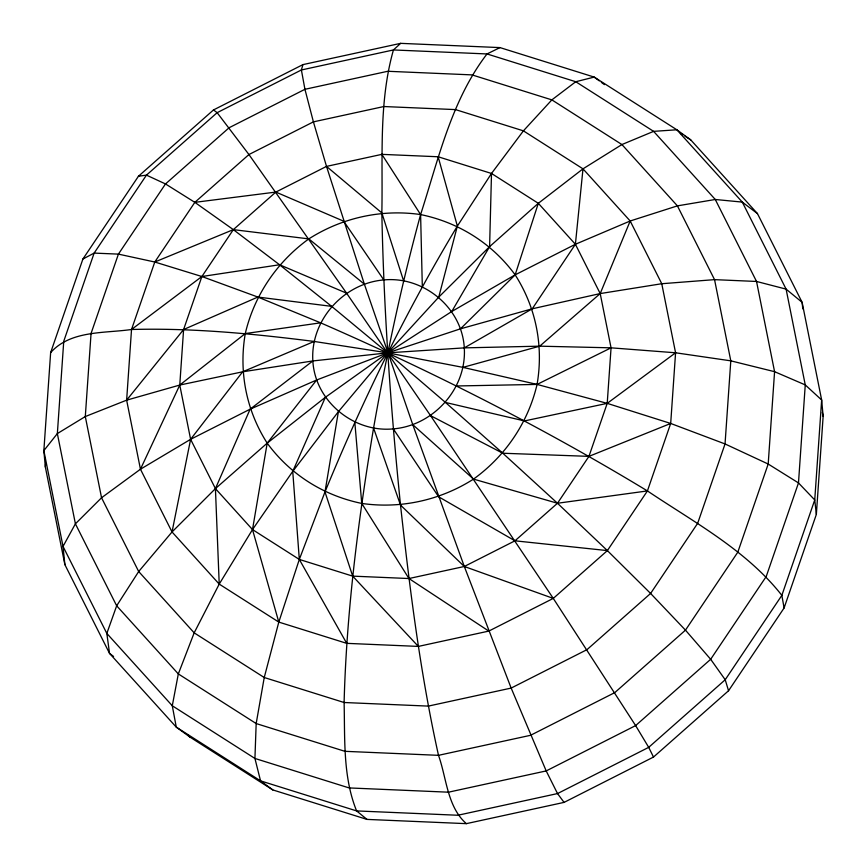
<?xml version="1.0" encoding="UTF-8"?>
<svg xmlns="http://www.w3.org/2000/svg" width="867" height="867" viewBox="0 0 867 867"><rect width="100%" height="100%" fill="white"/><g stroke="black" fill="none" stroke-linecap="round" stroke-linejoin="round"><path stroke-width="1.3" d="M400.641 43.35L393.434 49.95C378.467 102.739 382.997 158.65 381.838 212.903C383.767 310.516 390.659 407.967 400.511 505.082C409.755 588.953 420.224 672.879 438.496 755.33C446.635 778.035 447.166 806.776 466.359 823.65L564.07 802.387L653.501 757.054L728.551 690.75L784.093 607.984L816.356 514.402L823.141 416.377L821.656 400.001L802.116 302.334L757.465 213.607L690.728 139.869L676.845 129.779L594.198 77.087L499.988 47.598L400.641 43.35L302.93 64.613L213.499 109.946L138.449 176.25L82.907 259.016L50.644 352.598L43.859 450.623L45.344 466.999L64.884 564.666L109.535 653.393L176.272 727.131L190.155 737.221L272.802 789.913L367.012 819.402L466.359 823.65M599.303 80.859L594.198 77.087L575.764 81.726L551.856 99.878L523.408 130.852L491.502 173.465L489.606 246.629L451.772 311.502L387.69 352.858L325.363 397.303L267.199 443.145L215.428 488.609L172.034 531.959L138.687 571.526L116.666 605.795L106.825 633.43L109.535 653.393L113.577 656.46M499.988 47.598L487.016 53.949C451.252 100.529 438.334 159.701 420.603 214.561C401.432 284.907 386.248 356.25 373.569 428.038C358.45 518.845 346.562 610.39 344.101 702.508C345.033 738.782 342.736 776.594 356.597 810.916L367.012 819.402M45.344 466.999L45.528 464.3M64.884 564.666L63.02 546.416L43.859 450.623L57.352 433.587L85.302 416.55L126.636 400.164L131.524 329.493L154.781 262.018L194.837 202.347L248.937 154.543L313.41 121.868L383.864 106.533L455.489 109.6L523.408 130.852L582.992 168.848L630.179 220.987L661.759 283.726L675.577 352.782L670.69 423.454L647.421 490.928L607.377 550.599L553.276 598.403L488.804 631.089L418.349 646.414L346.724 643.347L278.806 622.094L219.221 584.098L172.034 531.959L140.454 469.22L126.636 400.164L183.598 329.536L201.881 276.519L233.342 229.636L275.847 192.073L326.512 166.399L381.859 154.359L438.138 156.764L491.502 173.465L538.32 203.311L575.395 244.277L600.202 293.577L611.062 347.83L607.214 403.361L588.942 456.367L557.481 503.25L514.965 540.813L464.311 566.487L408.953 578.538L352.685 576.132L299.321 559.432L252.503 529.574L215.428 488.609L190.61 439.32L179.762 385.056L183.598 329.536L257.867 297.056L331.66 306.365L387.69 352.858L445.475 402.451L502.806 453.235L557.481 503.25L607.377 550.599L650.597 593.451L685.472 630.146L710.669 659.288L725.213 679.75L728.551 690.75M272.802 789.913L260.544 780.864L176.272 727.131L172.284 705.76L178.32 673.919L194.175 632.845L219.221 584.098L252.503 529.574L292.743 471.366L338.39 411.684L387.69 352.858L438.745 297.121L489.606 246.629L538.32 203.311L582.992 168.848L621.921 144.551L653.61 131.361L676.845 129.779L742.304 202.098L786.098 289.123L805.259 384.905L798.485 482.93L766.222 576.522L710.669 659.288L635.63 725.592L546.199 770.926L448.477 792.189L349.13 787.93L254.931 758.452L172.284 705.76L106.825 633.43L63.02 546.416L75.407 523.82L101.547 497.756L140.454 469.22L190.61 439.32L250.108 409.191L312.846 360.943C310.234 320.367 343.581 283.238 383.81 279.933C423.573 276.009 462.068 307.655 464.289 347.873C466.901 388.438 433.554 425.567 393.325 428.883C353.563 432.796 315.068 401.15 312.846 360.943L242.63 371.813L179.762 385.056L126.636 400.164M582.992 168.848L575.395 244.277L532.24 308.804L464.289 347.873L387.69 352.858L312.846 360.943M338.39 411.684L324.984 491.925L299.321 559.432L278.806 622.094L264.24 677.517L256.177 723.555L254.931 758.452L260.544 780.864L356.597 810.916L457.884 815.251L557.524 793.576L648.7 747.354L725.213 679.75L781.85 595.358L814.742 499.945L821.656 400.001L805.259 384.905L774.578 371.683L730.794 360.835L675.577 352.782L611.062 347.83L539.718 346.171L464.289 347.873M172.034 531.959L190.61 439.32L242.63 371.813L314.19 341.446L387.69 352.858L462.945 367.37L537.074 384.417L607.214 403.361L670.69 423.454L725.04 443.947L768.195 464.029L798.485 482.93L814.742 499.945L816.356 514.402M438.745 297.121L457.364 226.07L491.502 173.465M302.93 64.613L301.391 69.978L304.935 89.301L313.41 121.868L326.512 166.399L364.368 284.159L412.768 424.657L464.311 566.487L511.162 688.084L546.199 770.926L557.524 793.576L564.07 802.387M538.32 203.311L515.15 274.85L460.485 328.821L387.69 352.858L316.65 379.995L250.108 409.191L215.428 488.609L219.221 584.098M757.465 213.607L742.304 202.098L715.275 199.486L677.409 205.869L630.179 220.987L600.202 293.577L539.718 346.171L462.945 367.37M438.138 156.764L457.364 226.07C406.233 310.993 362.644 400.272 324.984 491.925L352.685 576.132L418.349 646.414M325.363 397.303L292.743 471.366L299.321 559.432L346.724 643.347M140.454 469.22L179.762 385.056L245.274 333.567L320.606 322.827C432.969 371.835 542.579 427.355 647.421 490.928C694.315 522.422 746.411 550.209 781.85 595.358L784.093 607.984M316.65 379.995L267.199 443.145L252.503 529.574L278.806 622.094M50.644 352.598C70.65 330.164 104.376 333.437 131.524 329.493C192.658 327.856 253.619 333.762 314.19 341.446M131.524 329.493L201.881 276.519L279.542 264.76L346.583 293.176L430.552 415.64L553.276 598.403L635.63 725.592L648.7 747.354L653.501 757.054M675.577 352.782L607.214 403.361L524.481 420.939L445.475 402.451M451.772 311.502L515.15 274.85L575.395 244.277L630.179 220.987M82.907 259.016L94.135 253.099L146.458 175.134L217.151 112.677L301.391 69.978L393.434 49.95L487.016 53.949L575.764 81.726L653.61 131.361L715.275 199.486L756.533 281.461L774.578 371.683L768.195 464.029L737.806 552.181L685.472 630.146L614.79 692.603L530.55 735.303L438.496 755.33L344.914 751.321L256.177 723.555L178.32 673.919L116.666 605.795L75.407 523.82L57.352 433.587L63.746 341.251L94.135 253.099L118.411 254.118L154.781 262.018L201.881 276.519L257.867 297.056L320.606 322.827M611.062 347.83L537.074 384.417L456.53 385.978M154.781 262.018L233.342 229.636L308.825 238.891L364.368 284.159M670.69 423.454L588.942 456.367L502.806 453.235L430.552 415.64M460.485 328.821L532.24 308.804L600.202 293.577L661.759 283.726L714.549 279.64L756.533 281.461L786.098 289.123L802.116 302.334L802.788 308.858M138.449 176.25L146.458 175.134L165.499 183.945L194.837 202.347L233.342 229.636L279.542 264.76L331.66 306.365M647.421 490.928L557.481 503.25L473.523 479.104L412.768 424.657M194.837 202.347L275.847 192.073L343.711 221.204L383.81 279.933M607.377 550.599L514.965 540.813L438.637 496.791L393.325 428.883M553.276 598.403L464.311 566.487L400.511 505.082L373.569 428.038M680.476 133.334L682.752 134.786M685.028 136.238L690.728 139.869M488.804 631.089L408.953 578.538L361.745 503.424L354.82 422.175M601.351 82.365L604.418 84.63M213.499 109.946L217.151 112.677L248.937 154.543L346.583 293.176M326.512 166.399L381.838 212.903L403.567 280.778M188.367 735.238L190.155 737.221M381.859 154.359L420.603 214.561L422.316 286.641M822.349 412.443L823.141 416.377M91.057 333.448L85.302 416.55L101.547 497.756L138.687 571.526L194.175 632.845L264.24 677.517L344.101 702.508L428.32 706.106L511.162 688.084L586.981 649.654L650.597 593.451L697.686 523.278L725.04 443.947L730.794 360.835L714.549 279.64L677.409 205.869L621.921 144.551L551.856 99.878L471.995 74.887L387.766 71.278L304.935 89.301L229.116 127.731L165.499 183.945L118.411 254.118L91.057 333.448M245.274 333.567C238.696 371.845 246.239 410.405 267.199 443.145C290.261 474.596 323.608 495.566 361.745 503.424C400.749 509.059 440.338 500.27 473.523 479.104C505.363 456.14 528.09 422.684 537.074 384.417C543.652 346.15 536.109 307.59 515.15 274.85C492.098 243.399 458.741 222.418 420.603 214.561C381.599 208.936 342.01 217.715 308.825 238.891C276.985 261.845 254.259 295.3 245.274 333.567"/></g></svg>
